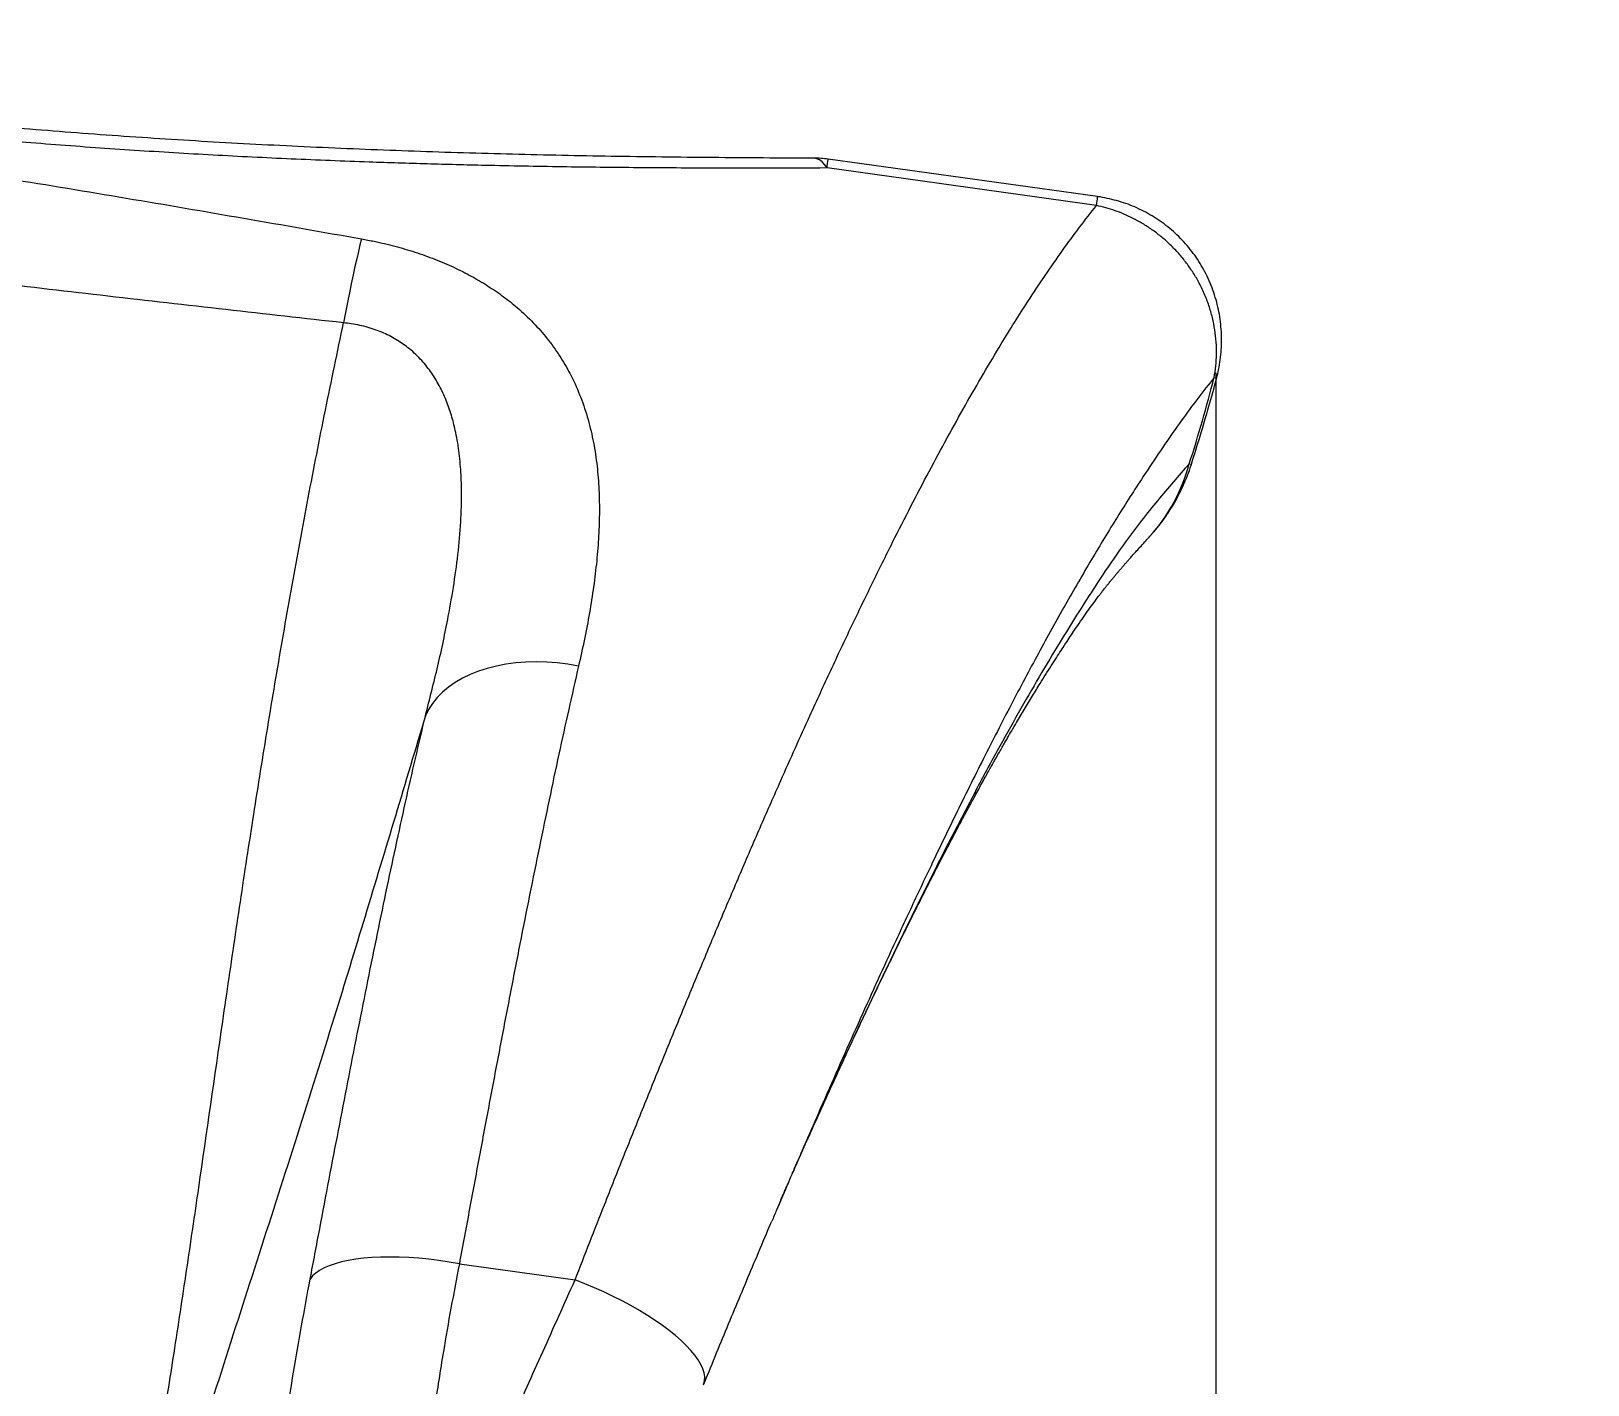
# Model space of a CAD drawing. Header units: millimetres. Extents: x -4688 to 6829, y -6350 to 4771.
# Drawn here: x 3139 to 3880, y 2171 to 2816 of the extents above; entities that cross this region are included whole.
import ezdxf

# ---------------------------------------------------------------- set-up
doc = ezdxf.new("R2010")
doc.units = ezdxf.units.MM
for name, color, linetype in [('DIKOM_ЗОНА', 80, 'Continuous'), ('DIKOM_ОБЪЕКТ', 7, 'Continuous'), ('DIKOM_РАЗМЕР_ЗОНА', 7, 'Continuous'), ('DIKOM_РАЗМЕР_ОБЪЕКТА', 7, 'Continuous')]:
    doc.layers.add(name, color=color, linetype=linetype)
doc.styles.add('style1', font='arial.ttf', dxfattribs={"width": 0.8})
doc.dimstyles.new('1-50', dxfattribs={"dimtxt": 300, "dimasz": 200, "dimexe": 100, "dimexo": 0, "dimgap": 100, "dimtad": 1, "dimtxsty": 'style1', "dimcen": 200, "dimclrd": 7, "dimclre": 7, "dimclrt": 7, "dimadec": 1, "dimazin": 2, "dimtfac": 1, "dimtmove": 0, "dimatfit": 2, "dimfxl": 0, "dimlwd": 25, "dimlwe": 18, "dimarcsym": 0})

# ---------------------------------------------------------------- blocks, each defined once
blk = doc.blocks.new('*D9')
at = {"layer": 'Defpoints', "color": 0, "transparency": 16777216}
for p in [(2285.35, 2926.08), (233.68, -3329.73), (5655.58, -3329.73)]:
    blk.add_point(p, dxfattribs=at)
at = {"layer": 'DIKOM_РАЗМЕР_ОБЪЕКТА', "color": 7, "lineweight": 18, "transparency": 16777216}
for p, q in [((2285.35, 2926.08), (5755.58, 2926.08)), ((233.68, -3329.73), (5755.58, -3329.73))]:
    blk.add_line(p, q, dxfattribs=at)
at = {"layer": 'DIKOM_РАЗМЕР_ОБЪЕКТА', "color": 7, "lineweight": 25, "transparency": 16777216}
blk.add_line((5655.58, 2726.08), (5655.58, -3129.73), dxfattribs=at)
at = {"layer": 'DIKOM_РАЗМЕР_ОБЪЕКТА', "color": 7, "transparency": 16777216}
for points in [[(5622.24, 2726.08), (5688.91, 2726.08), (5655.58, 2926.08)], [(5622.24, -3129.73), (5688.91, -3129.73), (5655.58, -3329.73)]]:
    blk.add_solid(points, dxfattribs=at)
at = {"layer": 'DIKOM_РАЗМЕР_ОБЪЕКТА', "color": 7, "transparency": 16777216, "insert": (5402.4, -130.27), "char_height": 300, "attachment_point": 5, "rotation": 90, "style": 'style1'}
blk.add_mtext('6250', dxfattribs=at)
blk = doc.blocks.new('*D10')
at = {"layer": 'Defpoints', "color": 0, "transparency": 16777216}
for p in [(2960.09, 4770.95), (741.18, -5330.34), (6729.08, -5330.34)]:
    blk.add_point(p, dxfattribs=at)
at = {"layer": 'DIKOM_РАЗМЕР_ЗОНА', "color": 7, "lineweight": 18, "transparency": 16777216}
for p, q in [((2960.09, 4770.95), (6829.08, 4770.95)), ((741.18, -5330.34), (6829.08, -5330.34))]:
    blk.add_line(p, q, dxfattribs=at)
at = {"layer": 'DIKOM_РАЗМЕР_ЗОНА', "color": 7, "lineweight": 25, "transparency": 16777216}
blk.add_line((6729.08, 4570.95), (6729.08, -5130.34), dxfattribs=at)
at = {"layer": 'DIKOM_РАЗМЕР_ЗОНА', "color": 7, "transparency": 16777216}
for points in [[(6695.74, 4570.95), (6762.41, 4570.95), (6729.08, 4770.95)], [(6695.74, -5130.34), (6762.41, -5130.34), (6729.08, -5330.34)]]:
    blk.add_solid(points, dxfattribs=at)
at = {"layer": 'DIKOM_РАЗМЕР_ЗОНА', "color": 7, "transparency": 16777216, "insert": (6475.9, -93.77), "char_height": 300, "attachment_point": 5, "rotation": 90, "style": 'style1'}
blk.add_mtext('10100', dxfattribs=at)
blk = doc.blocks.new('*D11')
at = {"layer": 'Defpoints', "color": 0, "transparency": 16777216}
for p in [(3703.08, 2652.76), (-3188.42, -47.63), (-3188.42, -4921.77)]:
    blk.add_point(p, dxfattribs=at)
at = {"layer": 'DIKOM_РАЗМЕР_ОБЪЕКТА', "color": 7, "lineweight": 18, "transparency": 16777216}
for p, q in [((3703.08, 2652.76), (3703.08, -5021.77)), ((-3188.42, -47.63), (-3188.42, -5021.77))]:
    blk.add_line(p, q, dxfattribs=at)
at = {"layer": 'DIKOM_РАЗМЕР_ОБЪЕКТА', "color": 7, "lineweight": 25, "transparency": 16777216}
blk.add_line((3503.08, -4921.77), (-2988.42, -4921.77), dxfattribs=at)
at = {"layer": 'DIKOM_РАЗМЕР_ОБЪЕКТА', "color": 7, "transparency": 16777216}
for points in [[(-2988.42, -4888.44), (-2988.42, -4955.11), (-3188.42, -4921.77)], [(3503.08, -4888.44), (3503.08, -4955.11), (3703.08, -4921.77)]]:
    blk.add_solid(points, dxfattribs=at)
at = {"layer": 'DIKOM_РАЗМЕР_ОБЪЕКТА', "color": 7, "transparency": 16777216, "insert": (4.08, -4668.6), "char_height": 300, "attachment_point": 5, "style": 'style1'}
blk.add_mtext('6900', dxfattribs=at)
blk = doc.blocks.new('*D12')
at = {"layer": 'Defpoints', "color": 0, "transparency": 16777216}
for p in [(4937.72, 2926.08), (-4688.42, -671.13), (4937.72, -6249.77)]:
    blk.add_point(p, dxfattribs=at)
at = {"layer": 'DIKOM_РАЗМЕР_ЗОНА', "color": 7, "lineweight": 18, "transparency": 16777216}
for p, q in [((4937.72, 2926.08), (4937.72, -6349.77)), ((-4688.42, -671.13), (-4688.42, -6349.77))]:
    blk.add_line(p, q, dxfattribs=at)
at = {"layer": 'DIKOM_РАЗМЕР_ЗОНА', "color": 7, "lineweight": 25, "transparency": 16777216}
blk.add_line((-4488.42, -6249.77), (4737.72, -6249.77), dxfattribs=at)
at = {"layer": 'DIKOM_РАЗМЕР_ЗОНА', "color": 7, "transparency": 16777216}
for points in [[(-4488.42, -6216.44), (-4488.42, -6283.11), (-4688.42, -6249.77)], [(4737.72, -6216.44), (4737.72, -6283.11), (4937.72, -6249.77)]]:
    blk.add_solid(points, dxfattribs=at)
at = {"layer": 'DIKOM_РАЗМЕР_ЗОНА', "color": 7, "transparency": 16777216, "insert": (124.65, -5996.6), "char_height": 300, "attachment_point": 5, "style": 'style1'}
blk.add_mtext('9650', dxfattribs=at)

msp = doc.modelspace()

# ---------------------------------------------------------------- linework, layer by layer
at = {"layer": 'DIKOM_ЗОНА', "color": 3, "lineweight": 15}
msp.add_lwpolyline([(2570.081, -2285.228, 0.3647019), (1741.185, -3270.482), (1741.185, -4330.338, -0.4142136), (741.185, -5330.338), (-888.842, -5330.338, -0.4142136), (-1888.842, -4330.338), (-1888.842, -2671.127, 0.4142136), (-2888.842, -1671.127), (-3688.422, -1671.127, -0.4142136), (-4688.422, -671.127), (-4688.422, 1138.873, -0.4142136), (-3688.422, 2138.873), (-3460.429, 2138.873, 0.2211165), (-2695.804, 2494.398, -0.0334984), (-2377.811, 2824.109, 0.1068234), (-2131.845, 3167.597, -0.2990107), (-1214.167, 3770.271), (731.296, 3770.271, 0.2141904), (1478.609, 4105.799, -0.933016), (4609.303, 1688.518, 0.1481275), (4441.226, 1133.627), (4441.226, -61.127, -0.3647019), (2570.081, -2285.228)], format="xyb", dxfattribs=at)
at = {"layer": 'DIKOM_ОБЪЕКТ', "color": 7, "linetype": 'Continuous', "lineweight": 15}
for p, q in [((3646.759, 2736.681), (3518.375, 2754.541)), ((3646.283, 2732.485), (3517.899, 2750.346)), ((3690.455, 2609.416), (3690.468, 2609.456)), ((3671.238, 2574.392), (3671.574, 2574.744)), ((3342.77, 2228.252), (3397.892, 2220.584))]:
    msp.add_line(p, q, dxfattribs=at)
at = {"layer": 'DIKOM_ОБЪЕКТ', "color": 7, "linetype": 'Continuous', "lineweight": 15, "flags": 128}
for points in [[(3517.899, 2750.346), (3516.747, 2751.955), (3515.558, 2753.234), (3514.34, 2754.174), (3513.103, 2754.768), (3511.854, 2755.012), (3511.618, 2755.018)], [(3296.163, 2716.578), (3295.446, 2713.729), (3294.687, 2710.57), (3293.89, 2707.12), (3293.059, 2703.397), (3292.199, 2699.422), (3291.315, 2695.217), (3290.411, 2690.805), (3289.492, 2686.211), (3288.565, 2681.46), (3287.633, 2676.578)], [(3399.558, 2513.012), (3394.504, 2513.894), (3389.441, 2514.529), (3384.398, 2514.913), (3379.401, 2515.044), (3374.478, 2514.922), (3369.655, 2514.547), (3364.959, 2513.922), (3360.414, 2513.049), (3356.045, 2511.933), (3351.876, 2510.581), (3347.929, 2508.999), (3344.226, 2507.197), (3340.786, 2505.183), (3337.629, 2502.97), (3334.771, 2500.568), (3332.227, 2497.991), (3330.012, 2495.253), (3328.137, 2492.368), (3326.613, 2489.352)], [(3342.77, 2228.252), (3337.895, 2229.094), (3333.026, 2229.813), (3328.187, 2230.408), (3323.404, 2230.874), (3318.699, 2231.209), (3314.097, 2231.412), (3309.62, 2231.482), (3305.291, 2231.417), (3301.131, 2231.22), (3297.162, 2230.89), (3293.402, 2230.429), (3289.872, 2229.84), (3286.588, 2229.125), (3283.568, 2228.288), (3280.826, 2227.334), (3278.375, 2226.266), (3276.229, 2225.091), (3274.398, 2223.814), (3272.891, 2222.442), (3271.715, 2220.981)], [(3459.07, 2170.612), (3459.234, 2171.055), (3459.595, 2172.678), (3459.629, 2174.423), (3459.335, 2176.282), (3458.715, 2178.246), (3457.771, 2180.304), (3456.51, 2182.446), (3454.936, 2184.662), (3453.058, 2186.94), (3450.885, 2189.269), (3448.429, 2191.637), (3445.701, 2194.032), (3442.715, 2196.443), (3439.486, 2198.857), (3436.031, 2201.262), (3432.366, 2203.647), (3428.51, 2205.998), (3424.483, 2208.305), (3420.304, 2210.556), (3415.995, 2212.739), (3411.577, 2214.844), (3407.072, 2216.859), (3402.503, 2218.776), (3397.892, 2220.584)]]:
    msp.add_lwpolyline(points, dxfattribs=at)
at = {"layer": 'DIKOM_ОБЪЕКТ', "color": 7, "linetype": 'Continuous', "lineweight": 15}
for centre, radius, start, end in [((3511.486, 2705.018), 50, 82.080054, 89.841024), ((3459.976, 2759.047), 58.573, 351.456599, 355.588291), ((3588.357, 2741.187), 58.575, 351.45666, 355.588192), ((3703.085, 2652.764), 2.41, 250.673314, 281.234617), ((3610.732, 2630.258), 82.362, 317.621156, 345.319412)]:
    msp.add_arc(centre, radius, start, end, dxfattribs=at)
for points, knots in [([(3511.618, 2755.01), (3505.655, 2755.03), (3491.618, 2755.076), (3469.477, 2755.226), (3445.247, 2755.456), (3421.291, 2755.778), (3397.563, 2756.196), (3374.07, 2756.711), (3350.596, 2757.333), (3327.168, 2758.067), (3303.806, 2758.915), (3280.533, 2759.883), (3257.37, 2760.972), (3234.337, 2762.186), (3211.451, 2763.528), (3188.73, 2764.999), (3166.188, 2766.602), (3143.842, 2768.338), (3121.693, 2770.21), (3099.623, 2772.226), (3077.555, 2774.392), (3055.441, 2776.715), (3033.347, 2779.189), (3011.298, 2781.814), (2989.289, 2784.589), (2967.318, 2787.517), (2945.405, 2790.596), (2923.534, 2793.828), (2901.671, 2797.215), (2879.772, 2800.763), (2857.843, 2804.471), (2835.915, 2808.331), (2814.025, 2812.338), (2792.2, 2816.486), (2770.389, 2820.783), (2748.549, 2825.234), (2726.634, 2829.845), (2704.661, 2834.61), (2682.626, 2839.527), (2660.525, 2844.593), (2638.353, 2849.805), (2616.106, 2855.16), (2593.78, 2860.656), (2571.37, 2866.288), (2548.872, 2872.055), (2526.284, 2877.951), (2503.601, 2883.974), (2480.815, 2890.118), (2457.933, 2896.38), (2437.751, 2901.963), (2425.241, 2905.471), (2420.353, 2906.841)], [0, 0, 0, 0, 0.0166899, 0.0392813, 0.0616647, 0.0839648, 0.1055635, 0.1271001, 0.1485571, 0.1699168, 0.1911629, 0.2122799, 0.2332537, 0.2540712, 0.2747205, 0.2951912, 0.3154736, 0.3355594, 0.3554416, 0.3751428, 0.3949783, 0.4148331, 0.434647, 0.4544262, 0.4741771, 0.493906, 0.5136216, 0.5332658, 0.552947, 0.5727133, 0.5925399, 0.6124013, 0.6322718, 0.6521179, 0.6719339, 0.6919094, 0.7119878, 0.732177, 0.7524849, 0.7729191, 0.7934873, 0.814197, 0.8350557, 0.8560706, 0.8772489, 0.8985975, 0.9201231, 0.941832, 0.9637414, 0.9858333, 1, 1, 1, 1]), ([(3517.899, 2750.346), (3508.972, 2750.311), (3491.118, 2750.242), (3461.163, 2750.255), (3428.03, 2750.419), (3391.663, 2750.831), (3358.137, 2751.449), (3327.513, 2752.227), (3296.735, 2753.206), (3262.74, 2754.558), (3225.465, 2756.405), (3188.039, 2758.652), (3150.486, 2761.318), (3112.901, 2764.417), (3075.31, 2767.967), (3037.445, 2772.003), (2999.301, 2776.553), (2960.906, 2781.629), (2922.36, 2787.227), (2883.694, 2793.353), (2845.603, 2799.887), (2808.315, 2806.757), (2771.84, 2813.915), (2732.936, 2822.002), (2691.662, 2831.104), (2648.089, 2841.278), (2604.816, 2851.897), (2561.877, 2862.904), (2521.517, 2873.65), (2483.692, 2884.031), (2448.314, 2893.955), (2424.942, 2900.665), (2413.257, 2904.019)], [0, 0, 0, 0, 0.0247193, 0.0494386, 0.0824731, 0.115511, 0.148545, 0.1733834, 0.1982216, 0.2314093, 0.2645968, 0.2979029, 0.3312136, 0.3645193, 0.3977489, 0.4309785, 0.4649748, 0.4989766, 0.5329729, 0.5675351, 0.6020974, 0.6348628, 0.6676331, 0.7003987, 0.7401813, 0.7799853, 0.8197985, 0.8596064, 0.8993922, 0.9329268, 0.966465, 1, 1, 1, 1]), ([(2616.566, 2811.073), (2635.773, 2809.114), (2674.186, 2805.196), (2731.808, 2798.998), (2789.429, 2792.501), (2846.599, 2785.685), (2903.302, 2778.512), (2959.54, 2770.933), (3015.729, 2762.843), (3071.901, 2754.293), (3128.035, 2745.344), (3184.138, 2736.041), (3240.184, 2726.459), (3277.503, 2719.872), (3296.163, 2716.578)], [0, 0, 0, 0, 0.0844946, 0.1689888, 0.253514, 0.3380386, 0.42063, 0.5032206, 0.5858943, 0.6685688, 0.7514089, 0.8342495, 0.9171246, 1, 1, 1, 1]), ([(3287.633, 2676.578), (3250.22, 2680.775), (3194.102, 2687.071), (3119.294, 2695.766), (3063.4, 2702.536), (3007.726, 2709.626), (2952.277, 2717.096), (2896.879, 2725.02), (2840.997, 2733.431), (2784.637, 2742.275), (2708.843, 2754.557), (2652.049, 2764), (2614.184, 2770.296)], [0, 0, 0, 0, 0.16609514, 0.24914674, 0.33220283, 0.41441409, 0.49663817, 0.57890633, 0.66118916, 0.74588278, 0.83058262, 1, 1, 1, 1]), ([(3703.529, 2650.409), (3703.843, 2651.668), (3704.548, 2654.486), (3705.265, 2658.953), (3705.75, 2663.774), (3705.9, 2668.637), (3705.72, 2673.492), (3705.21, 2678.272), (3704.384, 2682.966), (3703.248, 2687.578), (3701.791, 2692.127), (3700.021, 2696.573), (3697.966, 2700.837), (3695.649, 2704.902), (3693.082, 2708.773), (3690.241, 2712.483), (3687.132, 2716.012), (3683.807, 2719.294), (3680.301, 2722.307), (3676.632, 2725.054), (3672.767, 2727.562), (3668.706, 2729.821), (3664.515, 2731.792), (3660.229, 2733.46), (3655.866, 2734.842), (3651.388, 2735.904), (3648.335, 2736.513), (3646.773, 2736.678), (3646.753, 2736.68)], [0, 0, 0, 0, 0.0333319, 0.0746018, 0.1160978, 0.1577648, 0.1994846, 0.2408224, 0.281168, 0.3218426, 0.3627558, 0.4037952, 0.4446978, 0.484268, 0.5239152, 0.5639375, 0.6042304, 0.6446453, 0.6838741, 0.7228921, 0.7623299, 0.8021452, 0.842186, 0.8812253, 0.9202225, 0.9596469, 0.999479, 1, 1, 1, 1]), ([(3397.892, 2220.584), (3400.226, 2226.583), (3404.893, 2238.581), (3412.683, 2258.39), (3421.254, 2279.988), (3430.59, 2303.258), (3439.939, 2326.309), (3449.287, 2349.115), (3458.629, 2371.654), (3467.963, 2393.905), (3477.289, 2415.838), (3486.611, 2437.427), (3495.12, 2456.811), (3502.827, 2474.099), (3510.781, 2491.693), (3519.719, 2511.113), (3529.616, 2532.135), (3539.439, 2552.497), (3548.87, 2571.537), (3557.916, 2589.312), (3566.583, 2605.886), (3575.224, 2621.934), (3583.835, 2637.431), (3592.413, 2652.354), (3600.215, 2665.445), (3607.263, 2676.867), (3614.261, 2687.837), (3621.882, 2699.316), (3630.099, 2711.106), (3638.246, 2722.248), (3643.604, 2729.073), (3646.283, 2732.485)], [0, 0, 0, 0, 0.0262353, 0.0524706, 0.087601, 0.1227382, 0.1578687, 0.1935071, 0.2291526, 0.264791, 0.3009495, 0.3371153, 0.3732738, 0.4005204, 0.4277669, 0.467247, 0.5067463, 0.5462455, 0.5857256, 0.6213817, 0.6570448, 0.6927008, 0.7288741, 0.7650548, 0.8012281, 0.828485, 0.8557419, 0.8917629, 0.9277839, 0.9638919, 1, 1, 1, 1]), ([(3702.287, 2650.489), (3702.586, 2652.322), (3703.186, 2656), (3703.497, 2661.669), (3703.357, 2667.434), (3702.707, 2673.256), (3701.553, 2679.064), (3699.881, 2684.844), (3697.681, 2690.56), (3695.043, 2695.964), (3692.046, 2701), (3688.741, 2705.677), (3685.026, 2710.138), (3681.065, 2714.186), (3676.943, 2717.803), (3672.7, 2721.014), (3668.193, 2723.936), (3662.38, 2727.108), (3655.113, 2730.254), (3649.243, 2731.737), (3646.283, 2732.485)], [0, 0, 0, 0, 0.0523679, 0.1050939, 0.1589536, 0.2132072, 0.2675758, 0.3223541, 0.3784368, 0.4349744, 0.4860396, 0.53745, 0.5899508, 0.6428288, 0.6901795, 0.7378066, 0.7862982, 0.8350864, 0.916824, 1, 1, 1, 1]), ([(3296.163, 2716.578), (3298.19, 2716.199), (3303.549, 2715.196), (3312.091, 2713.152), (3321.764, 2710.316), (3331.168, 2706.952), (3340.163, 2703.111), (3348.566, 2698.871), (3356.427, 2694.241), (3363.739, 2689.221), (3371.083, 2683.362), (3378.17, 2676.654), (3384.856, 2669.004), (3390.624, 2660.964), (3395.814, 2652.066), (3400.256, 2642.362), (3403.88, 2631.794), (3406.54, 2620.921), (3408.32, 2609.771), (3409.306, 2598.423), (3409.579, 2586.868), (3409.213, 2575.115), (3408.262, 2563.111), (3406.782, 2550.888), (3404.806, 2538.431), (3402.423, 2525.82), (3400.513, 2517.281), (3399.558, 2513.012)], [0, 0, 0, 0, 0.0177807, 0.0470068, 0.0762328, 0.1065892, 0.1369482, 0.1668204, 0.1966966, 0.2274666, 0.2582412, 0.297324, 0.3364164, 0.3765504, 0.4166916, 0.4642006, 0.5117182, 0.5599932, 0.6082735, 0.6565472, 0.7048241, 0.7534358, 0.8020496, 0.8514446, 0.900841, 0.9504201, 1, 1, 1, 1]), ([(3171.504, 1980.287), (3171.518, 1980.363), (3171.629, 1980.964), (3172.299, 1984.601), (3174.047, 1994.103), (3176.778, 2008.982), (3180.46, 2029.181), (3184.833, 2053.445), (3189.819, 2081.709), (3195.354, 2113.997), (3201.064, 2148.635), (3207.04, 2186.486), (3212.884, 2225.124), (3220.597, 2277.759), (3228.208, 2331.079), (3236.109, 2385.138), (3242.364, 2426.65), (3248.892, 2468.221), (3255.761, 2509.85), (3263.019, 2551.519), (3270.722, 2593.215), (3278.857, 2634.912), (3284.707, 2662.689), (3287.633, 2676.578)], [0, 0, 0, 0, 0.000318, 0.0025258, 0.0152767, 0.0402791, 0.0652918, 0.100825, 0.1435291, 0.1862346, 0.2397082, 0.2931834, 0.3503001, 0.4074173, 0.5216941, 0.5814226, 0.6411547, 0.7009002, 0.7606517, 0.8204676, 0.8802914, 0.9401409, 1, 1, 1, 1]), ([(3326.613, 2489.352), (3328.644, 2497.299), (3332.705, 2513.194), (3337.151, 2534.212), (3340.342, 2552.523), (3342.425, 2568.169), (3343.557, 2581.975), (3343.914, 2593.958), (3343.688, 2604.189), (3342.838, 2614.345), (3341.353, 2623.506), (3339.347, 2631.636), (3336.94, 2638.806), (3333.804, 2645.831), (3329.85, 2652.506), (3325.799, 2657.686), (3322.095, 2661.495), (3318.361, 2664.798), (3313.383, 2668.362), (3307.918, 2671.252), (3303.128, 2673.179), (3299.319, 2674.419), (3295.361, 2675.414), (3291.449, 2676.148), (3288.849, 2676.441), (3287.633, 2676.578)], [0, 0, 0, 0, 0.1101739, 0.2203375, 0.2944437, 0.3685698, 0.4426496, 0.4921368, 0.5416194, 0.5915861, 0.6415408, 0.6782758, 0.7150022, 0.7525897, 0.7901549, 0.8257839, 0.8439173, 0.8620476, 0.8918514, 0.9224252, 0.9381612, 0.9538967, 0.9698219, 0.985873, 1, 1, 1, 1]), ([(3702.287, 2650.489), (3699.708, 2647.23), (3694.546, 2640.707), (3686.674, 2629.985), (3678.712, 2618.635), (3669.324, 2604.668), (3660.551, 2591.06), (3652.403, 2577.948), (3646.232, 2567.755), (3640.007, 2557.212), (3633.726, 2546.319), (3627.403, 2535.105), (3621.016, 2523.534), (3614.569, 2511.614), (3608.059, 2499.342), (3601.512, 2486.774), (3594.913, 2473.881), (3588.265, 2460.675), (3581.565, 2447.149), (3574.829, 2433.34), (3567.06, 2417.18), (3558.242, 2398.526), (3548.888, 2378.364), (3540.015, 2358.929), (3531.629, 2340.308), (3523.197, 2321.345), (3515.251, 2303.275), (3507.801, 2286.173), (3502.447, 2273.814), (3499.392, 2266.69), (3498.658, 2264.978)], [0, 0, 0, 0, 0.0415678, 0.0831998, 0.1248715, 0.1665953, 0.2291831, 0.2605183, 0.2918534, 0.3234218, 0.3549903, 0.3866154, 0.4182405, 0.4502401, 0.4822398, 0.5142957, 0.5463516, 0.5786561, 0.6109605, 0.6433239, 0.6756873, 0.7223616, 0.7690806, 0.808294, 0.8475074, 0.8868278, 0.9261482, 0.9580348, 0.9899215, 1, 1, 1, 1]), ([(3690.468, 2609.456), (3690.468, 2609.456), (3692.654, 2616.226), (3696.841, 2629.836), (3700.471, 2643.603), (3702.287, 2650.489)], [0, 0, 0, 0, 0.0000014, 0.4997478, 1, 1, 1, 1]), ([(3691.482, 2609.307), (3692.879, 2613.738), (3695.76, 2622.878), (3699.706, 2636.401), (3702.326, 2645.672), (3703.47, 2650.225), (3703.516, 2650.41)], [0, 0, 0, 0, 0.3254194, 0.6711828, 0.9866552, 1, 1, 1, 1]), ([(3690.406, 2609.385), (3687.904, 2606.54), (3682.905, 2600.855), (3675.364, 2591.922), (3667.779, 2582.48), (3660.134, 2572.357), (3652.417, 2561.337), (3644.642, 2549.571), (3636.822, 2537.355), (3628.286, 2523.571), (3619.025, 2508.09), (3609.029, 2490.758), (3598.982, 2472.729), (3588.889, 2454.013), (3578.359, 2433.897), (3567.386, 2412.33), (3555.967, 2389.266), (3544.506, 2365.52), (3533.015, 2341.157), (3521.49, 2316.142), (3513.289, 2298.113), (3508.907, 2288.274), (3508.403, 2287.141)], [0, 0, 0, 0, 0.0443329, 0.0885962, 0.132771, 0.1768662, 0.2209263, 0.2649835, 0.3090127, 0.3529995, 0.4082207, 0.4633404, 0.5183423, 0.5732164, 0.6279788, 0.6889925, 0.7498972, 0.8106746, 0.8713042, 0.931778, 0.9921431, 1, 1, 1, 1]), ([(3673.001, 2576.286), (3674.007, 2577.464), (3676.197, 2580.027), (3679.231, 2584.171), (3682.114, 2588.601), (3684.687, 2593.108), (3687.013, 2597.736), (3689.113, 2602.559), (3690.58, 2606.34), (3691.292, 2608.528), (3691.452, 2609.019)], [0, 0, 0, 0, 0.1228409, 0.2672965, 0.4069302, 0.5418736, 0.6786394, 0.817515, 0.9590143, 1, 1, 1, 1]), ([(3690.406, 2609.385), (3690.42, 2609.399), (3690.439, 2609.418), (3690.452, 2609.417), (3690.455, 2609.416)], [0, 0, 0, 0, 0.7786325, 1, 1, 1, 1]), ([(3690.455, 2609.416), (3690.938, 2609.319), (3691.548, 2609.196), (3691.532, 2609.275), (3691.528, 2609.292)], [0, 0, 0, 0, 0.79037153, 1, 1, 1, 1]), ([(3521.242, 2315.541), (3521.443, 2315.98), (3522.744, 2318.826), (3525.207, 2324.163), (3528.544, 2331.363), (3531.761, 2338.256), (3534.739, 2344.596), (3537.473, 2350.382), (3539.965, 2355.626), (3542.215, 2360.335), (3544.222, 2364.518), (3545.988, 2368.181), (3547.514, 2371.335), (3548.893, 2374.174), (3550.381, 2377.23), (3552.163, 2380.873), (3554.27, 2385.161), (3556.519, 2389.713), (3559.421, 2395.55), (3562.944, 2402.577), (3567.16, 2410.893), (3571.533, 2419.415), (3576.073, 2428.15), (3579.626, 2434.887), (3582.083, 2439.501), (3583.366, 2441.901), (3584.503, 2444.017), (3585.569, 2445.995), (3586.721, 2448.124), (3588.114, 2450.687), (3589.757, 2453.695), (3591.513, 2456.889), (3593.209, 2459.953), (3594.742, 2462.706), (3596.078, 2465.09), (3597.216, 2467.113), (3598.401, 2469.21), (3599.641, 2471.395), (3600.992, 2473.761), (3602.392, 2476.201), (3604.019, 2479.02), (3605.995, 2482.419), (3608.7, 2487.029), (3612.014, 2492.607), (3615.759, 2498.803), (3619.102, 2504.242), (3622.047, 2508.965), (3624.623, 2513.045), (3627.092, 2516.906), (3629.292, 2520.305), (3631.316, 2523.398), (3633.285, 2526.378), (3635.311, 2529.41), (3637.605, 2532.806), (3640.086, 2536.42), (3642.669, 2540.091), (3645.22, 2543.605), (3647.237, 2546.282), (3648.738, 2548.227), (3649.57, 2549.293), (3650.34, 2550.269), (3651.161, 2551.3), (3652.115, 2552.487), (3653.161, 2553.771), (3654.232, 2555.071), (3655.275, 2556.322), (3656.289, 2557.526), (3657.285, 2558.697), (3658.271, 2559.846), (3659.253, 2560.981), (3660.234, 2562.105), (3661.238, 2563.247), (3662.366, 2564.522), (3663.765, 2566.09), (3665.496, 2568.014), (3667.577, 2570.304), (3669.652, 2572.57), (3671.039, 2574.073), (3671.619, 2574.701)], [0, 0, 0, 0, 0.0035893, 0.023228, 0.0436374, 0.0627086, 0.0803789, 0.0966462, 0.1115084, 0.124964, 0.1370118, 0.1476509, 0.1568809, 0.1647228, 0.172864, 0.1842079, 0.1974426, 0.2116355, 0.2256759, 0.2510451, 0.2769097, 0.3041215, 0.3327573, 0.3621647, 0.3712051, 0.3793352, 0.3865431, 0.3928296, 0.3996499, 0.4085289, 0.419465, 0.4311435, 0.4422575, 0.4521158, 0.4607195, 0.4680697, 0.4741675, 0.4837184, 0.4921958, 0.5004896, 0.5110554, 0.5240324, 0.5392806, 0.5642913, 0.5896418, 0.6139232, 0.6313935, 0.6491474, 0.6662683, 0.681854, 0.6943581, 0.7081058, 0.7228323, 0.7366931, 0.7568503, 0.7767883, 0.7963403, 0.8189608, 0.8272899, 0.8342113, 0.8399027, 0.8464102, 0.8543247, 0.8632687, 0.8719955, 0.8804069, 0.8885048, 0.8963447, 0.9040764, 0.9117094, 0.9192449, 0.9266837, 0.9346367, 0.9444797, 0.9568746, 0.9714012, 0.9880588, 1, 1, 1, 1]), ([(3671.26, 2574.371), (3671.697, 2574.812), (3672.186, 2575.306), (3672.628, 2575.839), (3672.675, 2575.895)], [0, 0, 0, 0, 0.8945688, 1, 1, 1, 1]), ([(3399.558, 2513.012), (3397.987, 2506.136), (3394.845, 2492.381), (3390.174, 2471.089), (3385.517, 2449.28), (3380.874, 2426.919), (3376.236, 2404.039), (3371.569, 2380.524), (3366.866, 2356.383), (3362.117, 2331.631), (3357.341, 2306.419), (3352.526, 2280.76), (3347.672, 2254.706), (3344.404, 2237.069), (3342.77, 2228.252)], [0, 0, 0, 0, 0.0816502, 0.1633181, 0.2449684, 0.3272631, 0.4095758, 0.4918706, 0.5762001, 0.660549, 0.7448785, 0.8299124, 0.9149661, 1, 1, 1, 1]), ([(3326.613, 2489.352), (3321.845, 2473.441), (3312.309, 2441.618), (3297.862, 2393.755), (3282.391, 2343.005), (3265.563, 2289.436), (3247.421, 2233.045), (3229.224, 2176.555), (3211.297, 2119.891), (3196.04, 2069.922), (3184.385, 2029.549), (3177.927, 2005.572), (3174.256, 1991.302), (3172.72, 1985.202), (3171.821, 1981.575), (3171.525, 1980.374), (3171.504, 1980.287)], [0, 0, 0, 0, 0.0945727, 0.1891495, 0.2837209, 0.3949544, 0.5062065, 0.6174694, 0.7287267, 0.8399646, 0.9105451, 0.9642745, 0.9790774, 0.9930718, 0.9995001, 1, 1, 1, 1]), ([(3271.715, 2220.981), (3273.225, 2228.966), (3276.247, 2244.938), (3280.74, 2268.549), (3285.224, 2291.941), (3289.699, 2315.061), (3294.173, 2337.892), (3298.68, 2360.534), (3303.226, 2382.953), (3307.822, 2405.115), (3312.451, 2426.879), (3317.124, 2448.204), (3321.842, 2469.118), (3325.023, 2482.608), (3326.613, 2489.352)], [0, 0, 0, 0, 0.0816435, 0.1633042, 0.2449473, 0.32723, 0.409531, 0.4918135, 0.5761455, 0.6604973, 0.7448294, 0.8298794, 0.9149497, 1, 1, 1, 1]), ([(3494.992, 2256.445), (3495.025, 2256.52), (3495.456, 2257.529), (3496.216, 2259.3), (3497.208, 2261.607), (3498.099, 2263.67), (3499.038, 2265.843), (3500.112, 2268.317), (3501.22, 2270.863), (3502.223, 2273.158), (3503.153, 2275.282), (3504.077, 2277.385), (3504.997, 2279.475), (3505.796, 2281.283), (3506.494, 2282.859), (3507.159, 2284.356), (3507.766, 2285.723), (3508.272, 2286.859), (3508.429, 2287.211), (3508.409, 2287.171), (3508.402, 2287.158)], [0, 0, 0, 0, 0.00660723, 0.08877642, 0.15797299, 0.21294342, 0.2742903, 0.35539497, 0.43953197, 0.50903637, 0.56829611, 0.63757817, 0.70699006, 0.76623803, 0.81018694, 0.85598323, 0.91484243, 0.94798952, 0.98286061, 1, 1, 1, 1]), ([(3498.658, 2264.978), (3497.068, 2261.283), (3494.722, 2255.832), (3492.367, 2250.294), (3491.608, 2248.51)], [0, 0, 0, 0, 0.67783413, 1, 1, 1, 1]), ([(3459.087, 2170.572), (3459.718, 2172.115), (3462.281, 2178.387), (3466.735, 2189.234), (3472.446, 2203.05), (3478.14, 2216.678), (3483.918, 2230.414), (3488.427, 2241.076), (3491.035, 2247.184), (3491.656, 2248.639)], [0, 0, 0, 0, 0.05781118, 0.23494698, 0.41030653, 0.58410103, 0.75862839, 0.94252311, 1, 1, 1, 1]), ([(3342.77, 2228.252), (3341.411, 2221.202), (3338.693, 2207.102), (3335.521, 2188.701), (3332.959, 2172.843), (3330.895, 2159.379), (3328.95, 2146.139), (3327.086, 2133.136), (3325.214, 2120.006), (3323.287, 2106.797), (3321.245, 2093.606), (3319.07, 2080.826), (3316.691, 2068.522), (3314.016, 2056.674), (3310.975, 2045.397), (3307.484, 2034.72), (3303.664, 2025.191), (3299.529, 2016.74), (3295.139, 2009.299), (3290.244, 2002.43), (3284.789, 1996.185), (3278.803, 1990.515), (3274.349, 1987.296), (3272.123, 1985.687)], [0, 0, 0, 0, 0.0635957, 0.1271919, 0.1701192, 0.2130467, 0.2564536, 0.2998606, 0.3434173, 0.3914829, 0.4397601, 0.4880365, 0.5370767, 0.5861156, 0.6360023, 0.6858871, 0.7361036, 0.7796818, 0.8232862, 0.8668617, 0.9112309, 0.9556315, 1, 1, 1, 1]), ([(3160.701, 1970.261), (3163.879, 1969.889), (3170.238, 1969.145), (3180.953, 1968.133), (3193.241, 1967.278), (3206.826, 1966.876), (3220.242, 1967.166), (3232.992, 1968.255), (3244.666, 1970.172), (3255.021, 1972.834), (3264.479, 1976.239), (3273.339, 1980.533), (3281.78, 1985.941), (3289.536, 1992.346), (3296.444, 1999.539), (3302.605, 2007.377), (3308.149, 2015.741), (3313.363, 2024.854), (3318.345, 2034.701), (3323.196, 2045.281), (3327.995, 2056.542), (3332.844, 2068.472), (3337.814, 2080.999), (3343.055, 2094.267), (3348.64, 2108.232), (3354.652, 2122.903), (3361.052, 2138.045), (3367.868, 2153.676), (3375.039, 2169.738), (3382.508, 2186.268), (3390.049, 2203.228), (3395.276, 2214.795), (3397.892, 2220.584)], [0, 0, 0, 0, 0.0220504, 0.0441231, 0.0764837, 0.1123098, 0.1482546, 0.1845766, 0.221043, 0.2544488, 0.2855229, 0.3199622, 0.3545365, 0.3894952, 0.4245814, 0.4567039, 0.4887443, 0.5208581, 0.5532361, 0.5856768, 0.6184637, 0.6513095, 0.6844093, 0.7175698, 0.7521925, 0.7868884, 0.8219023, 0.8569928, 0.8925146, 0.928109, 0.9640185, 1, 1, 1, 1]), ([(3241.681, 2037.179), (3242.239, 2040.116), (3243.726, 2047.94), (3245.946, 2061.252), (3248.445, 2076.997), (3251.068, 2094.341), (3253.888, 2113.28), (3256.979, 2133.865), (3260.247, 2154.972), (3263.773, 2176.563), (3267.558, 2198.582), (3270.329, 2213.516), (3271.715, 2220.981)], [0, 0, 0, 0, 0.0548308, 0.1460147, 0.2377198, 0.3294267, 0.4403945, 0.5514074, 0.6623791, 0.7749059, 0.8874759, 1, 1, 1, 1])]:
    msp.add_open_spline(points, degree=3, knots=knots, dxfattribs=at)

# ---------------------------------------------------------------- dimensions: what is measured, and where the dimension line sits
at = {"layer": 'DIKOM_РАЗМЕР_ЗОНА'}
dim = msp.add_linear_dim(base=(6729.076, -5330.338), p1=(2960.09, 4770.953), p2=(741.185, -5330.338), angle=90, text='10100', dimstyle='1-50', dxfattribs=at)
dim.commit()
dim.dimension.update_dxf_attribs({"geometry": '*D10', "text_midpoint": (6729.076, -93.775), "dimtype": 160})
dim = msp.add_linear_dim(base=(4937.725, -6249.775), p1=(-4688.422, -671.127), p2=(4937.725, 2926.075), text='9650', dimstyle='1-50', dxfattribs=at)
dim.commit()
dim.dimension.update_dxf_attribs({"geometry": '*D12', "text_midpoint": (124.651, -6249.775), "dimtype": 160})
at = {"layer": 'DIKOM_РАЗМЕР_ОБЪЕКТА'}
dim = msp.add_linear_dim(base=(5655.576, -3329.729), p1=(2285.35, 2926.075), p2=(233.685, -3329.729), angle=90, text='6250', dimstyle='1-50', dxfattribs=at)
dim.commit()
dim.dimension.update_dxf_attribs({"geometry": '*D9', "text_midpoint": (5655.576, -130.275), "dimtype": 160})
dim = msp.add_linear_dim(base=(-3188.422, -4921.775), p1=(3703.085, 2652.764), p2=(-3188.422, -47.627), text='6900', dimstyle='1-50', dxfattribs=at)
dim.commit()
dim.dimension.update_dxf_attribs({"geometry": '*D11', "text_midpoint": (4.076, -4921.775), "dimtype": 160})

doc.saveas('drawing.dxf')
